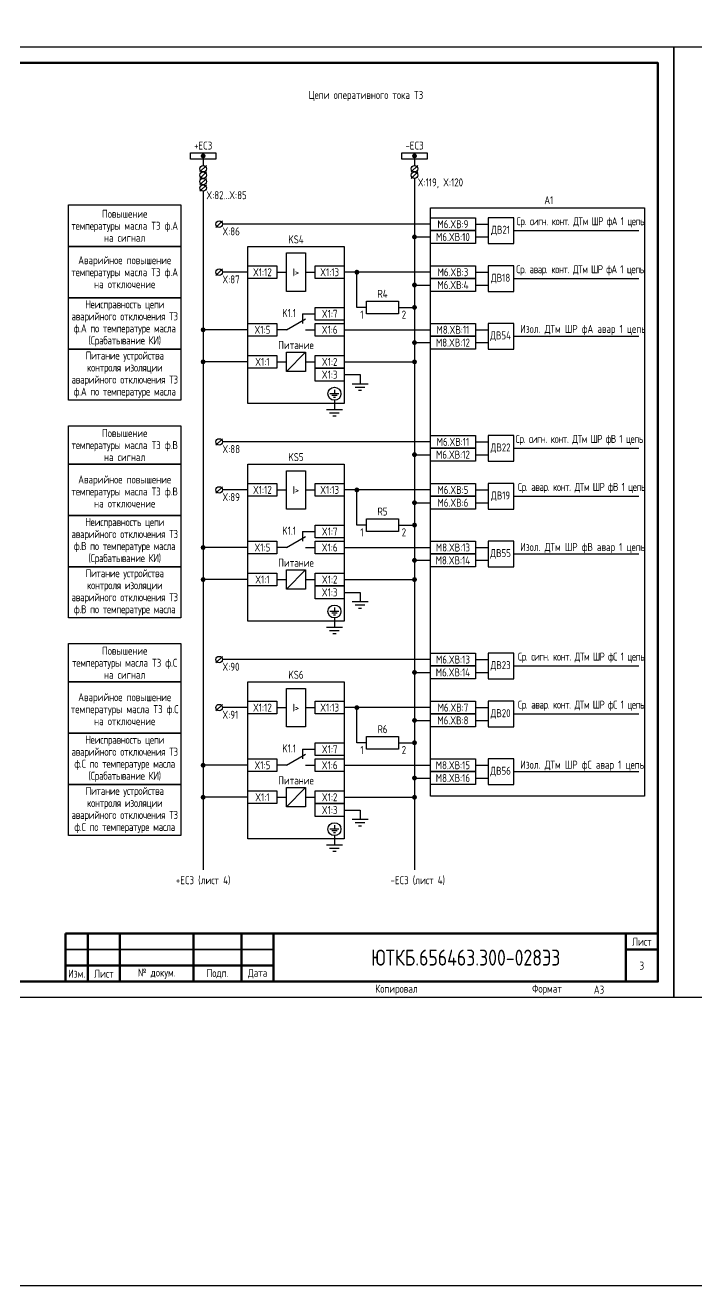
# Model space of a CAD drawing. Header units: millimetres. Extents: x -1117 to 4572, y -90 to 586.
# Drawn here: x 1057.4 to 1267.1, y -90 to 303.8 of the extents above; entities that cross this region are included whole.
import ezdxf

# ---------------------------------------------------------------- set-up
doc = ezdxf.new("R2010")
doc.units = ezdxf.units.MM
doc.styles.add('Gost_type_A', font='GOST_A.TTF')

# ---------------------------------------------------------------- blocks, each defined once
blk = doc.blocks.new('Формат_А3')
blk.add_lwpolyline([(-420, 297), (0, 297), (0, 0), (-420, 0)], close=True)
at = {"lineweight": 50}
blk.add_lwpolyline([(-400, 292), (-5, 292), (-5, 5), (-400, 5)], close=True, dxfattribs=at)
blk = doc.blocks.new('POINT')
at = {"const_width": 0.75}
blk.add_lwpolyline([(-0.375, 0, 1), (0.375, 0, 1)], format="xyb", close=True, dxfattribs=at)
blk = doc.blocks.new('Шинка')
blk.add_lwpolyline([(-4, 1), (4, 1), (4, -1), (-4, -1)], close=True)
blk.add_blockref('POINT', (0, 0))
blk = doc.blocks.new('Штамп малый нижний')
at = {"lineweight": 50}
for points in [[(-185, 15), (-178, 15), (-178, 5), (-185, 5)], [(-178, 15), (-168, 15), (-168, 5), (-178, 5)], [(-168, 15), (-145, 15), (-145, 5), (-168, 5)], [(-145, 15), (-130, 15), (-130, 5), (-145, 5)], [(-130, 15), (-120, 15), (-120, 5), (-130, 5)], [(-120, 15), (-10, 15), (-10, 0), (-120, 0)], [(-10, 15), (0, 15), (0, 10), (-10, 10)], [(-10, 10), (0, 10), (0, 0), (-10, 0)], [(-185, 5), (-178, 5), (-178, 0), (-185, 0)], [(-178, 5), (-168, 5), (-168, 0), (-178, 0)], [(-168, 5), (-145, 5), (-145, 0), (-168, 0)], [(-145, 5), (-130, 5), (-130, 0), (-145, 0)], [(-130, 5), (-120, 5), (-120, 0), (-130, 0)]]:
    blk.add_lwpolyline(points, close=True, dxfattribs=at)
for points in [[(-185, 15), (-178, 15), (-178, 10), (-185, 10)], [(-178, 15), (-168, 15), (-168, 10), (-178, 10)], [(-168, 15), (-145, 15), (-145, 10), (-168, 10)], [(-145, 15), (-130, 15), (-130, 10), (-145, 10)], [(-130, 15), (-120, 15), (-120, 10), (-130, 10)], [(-185, 10), (-178, 10), (-178, 5), (-185, 5)], [(-178, 10), (-168, 10), (-168, 5), (-178, 5)], [(-168, 10), (-145, 10), (-145, 5), (-168, 5)], [(-145, 10), (-130, 10), (-130, 5), (-145, 5)], [(-130, 10), (-120, 10), (-120, 5), (-130, 5)]]:
    blk.add_lwpolyline(points, close=True)
at = {"char_height": 2.5, "style": 'Gost_type_A'}
for s, insert, width, attachment_point in [('Лист', (-5, 12.5), 10, 5), ('№ докум.', (-156.5, 2.5), 23, 5), ('Подп.', (-137.5, 2.5), 15, 5), ('Дата', (-125, 2.5), 10, 5), ('Изм.', (-181.5, 2.5), 7, 5), ('Лист', (-173, 2.5), 10, 5), ('Копировал', (-75, -2.53), 13.1202, 6), ('Формат', (-30, -2.53), 13.1202, 6)]:
    blk.add_mtext(s, dxfattribs=dict(at, insert=insert, width=width, attachment_point=attachment_point))

msp = doc.modelspace()

# ---------------------------------------------------------------- linework, layer by layer
for p, q in [((1114, 259.92), (1112, 257.92)), ((1113, 262.92), (1113, 259.92)), ((1180, 259.92), (1178, 257.92)), ((1179, 262.92), (1179, 259.92)), ((1114, 257.92), (1112, 255.92)), ((1180, 257.92), (1178, 255.92)), ((1114, 255.92), (1112, 253.92)), ((1114, 253.92), (1112, 251.92)), ((1179, 255.92), (1179, 39.97)), ((1113, 251.92), (1113, 39.97)), ((1119, 242.61), (1117, 240.61)), ((1184, 241.61), (1119, 241.61)), ((1198, 241.61), (1202, 241.61)), ((1179, 237.61), (1184, 237.61)), ((1198, 237.61), (1202, 237.61)), ((1210, 239.61), (1249, 239.61)), ((1119, 227.61), (1117, 225.61)), ((1127, 226.61), (1119, 226.61)), ((1136, 226.61), (1139, 226.61)), ((1145, 226.61), (1148, 226.61)), ((1184, 226.61), (1157, 226.61)), ((1161, 215.61), (1161, 226.61)), ((1198, 226.61), (1202, 226.61)), ((1210, 224.61), (1249, 224.61)), ((1179, 222.61), (1184, 222.61)), ((1198, 222.61), (1202, 222.61)), ((1144, 213.61), (1148, 213.61)), ((1144, 213.61), (1144, 210.61)), ((1164, 215.61), (1161, 215.61)), ((1174, 215.61), (1179, 215.61)), ((1139, 208.61), (1145, 212.07)), ((1127, 208.61), (1113, 208.61)), ((1139, 208.61), (1136, 208.61)), ((1145, 208.61), (1148, 208.61)), ((1157, 208.61), (1184, 208.61)), ((1198, 208.61), (1202, 208.61)), ((1210, 206.61), (1249, 206.61)), ((1139, 195.61), (1145, 201.61)), ((1179, 204.61), (1184, 204.61)), ((1198, 204.61), (1202, 204.61)), ((1127, 198.61), (1113, 198.61)), ((1136, 198.61), (1139, 198.61)), ((1145, 198.61), (1148, 198.61)), ((1157, 198.61), (1179, 198.61)), ((1157, 194.61), (1162, 194.61)), ((1119, 174.61), (1117, 172.61)), ((1184, 173.61), (1119, 173.61)), ((1198, 173.61), (1202, 173.61)), ((1179, 169.61), (1184, 169.61)), ((1198, 169.61), (1202, 169.61)), ((1210, 171.61), (1249, 171.61)), ((1119, 159.61), (1117, 157.61)), ((1127, 158.61), (1119, 158.61)), ((1136, 158.61), (1139, 158.61)), ((1145, 158.61), (1148, 158.61)), ((1184, 158.61), (1157, 158.61)), ((1161, 147.61), (1161, 158.61)), ((1198, 158.61), (1202, 158.61)), ((1179, 154.61), (1184, 154.61)), ((1198, 154.61), (1202, 154.61)), ((1210, 156.61), (1249, 156.61)), ((1164, 147.61), (1161, 147.61)), ((1174, 147.61), (1179, 147.61)), ((1139, 140.61), (1145, 144.07)), ((1144, 145.61), (1148, 145.61)), ((1144, 145.61), (1144, 142.61)), ((1127, 140.61), (1113, 140.61)), ((1139, 140.61), (1136, 140.61)), ((1145, 140.61), (1148, 140.61)), ((1157, 140.61), (1184, 140.61)), ((1198, 140.61), (1202, 140.61)), ((1210, 138.61), (1249, 138.61)), ((1179, 136.61), (1184, 136.61)), ((1198, 136.61), (1202, 136.61)), ((1127, 130.61), (1113, 130.61)), ((1136, 130.61), (1139, 130.61)), ((1139, 127.61), (1145, 133.61)), ((1145, 130.61), (1148, 130.61)), ((1157, 130.61), (1179, 130.61)), ((1157, 126.61), (1162, 126.61)), ((1119, 106.61), (1117, 104.61)), ((1184, 105.61), (1119, 105.61)), ((1198, 105.61), (1202, 105.61)), ((1210, 103.61), (1249, 103.61)), ((1179, 101.61), (1184, 101.61)), ((1198, 101.61), (1202, 101.61)), ((1119, 91.61), (1117, 89.61)), ((1127, 90.61), (1119, 90.61)), ((1136, 90.61), (1139, 90.61)), ((1145, 90.61), (1148, 90.61)), ((1184, 90.61), (1157, 90.61)), ((1161, 79.61), (1161, 90.61)), ((1198, 90.61), (1202, 90.61)), ((1210, 88.61), (1249, 88.61)), ((1179, 86.61), (1184, 86.61)), ((1198, 86.61), (1202, 86.61)), ((1164, 79.61), (1161, 79.61)), ((1174, 79.61), (1179, 79.61)), ((1139, 72.61), (1145, 76.07)), ((1144, 77.61), (1148, 77.61)), ((1144, 77.61), (1144, 74.61)), ((1127, 72.61), (1113, 72.61)), ((1139, 72.61), (1136, 72.61)), ((1145, 72.61), (1148, 72.61)), ((1157, 72.61), (1184, 72.61)), ((1198, 72.61), (1202, 72.61)), ((1179, 68.61), (1184, 68.61)), ((1198, 68.61), (1202, 68.61)), ((1210, 70.61), (1249, 70.61)), ((1139, 59.61), (1145, 65.61)), ((1127, 62.61), (1113, 62.61)), ((1136, 62.61), (1139, 62.61)), ((1145, 62.61), (1148, 62.61)), ((1157, 62.61), (1179, 62.61)), ((1157, 58.61), (1162, 58.61))]:
    msp.add_line(p, q)
at = {"ltscale": 4.32}
for p, q in [((1162, 194.61), (1162, 191.61)), ((1154, 189.91), (1154, 188.63)), ((1164.5, 191.61), (1159.5, 191.61)), ((1163.5, 190.61), (1160.5, 190.61)), ((1162.5, 189.61), (1161.5, 189.61)), ((1155.42, 188.63), (1152.58, 188.63)), ((1154.85, 188.06), (1153.15, 188.06)), ((1154.28, 187.49), (1153.72, 187.49)), ((1154, 186.61), (1154, 183.61)), ((1156.5, 183.61), (1151.5, 183.61)), ((1155.5, 182.61), (1152.5, 182.61)), ((1154.5, 181.61), (1153.5, 181.61)), ((1162, 126.61), (1162, 123.61)), ((1164.5, 123.61), (1159.5, 123.61)), ((1163.5, 122.61), (1160.5, 122.61)), ((1155.42, 120.63), (1152.58, 120.63)), ((1154.85, 120.06), (1153.15, 120.06)), ((1154.28, 119.49), (1153.72, 119.49)), ((1154, 121.91), (1154, 120.63)), ((1154, 118.61), (1154, 115.61)), ((1162.5, 121.61), (1161.5, 121.61)), ((1156.5, 115.61), (1151.5, 115.61)), ((1156.5, 115.61), (1151.5, 115.61)), ((1155.5, 114.61), (1152.5, 114.61)), ((1155.5, 114.61), (1152.5, 114.61)), ((1154.5, 113.61), (1153.5, 113.61)), ((1154.5, 113.61), (1153.5, 113.61)), ((1164.5, 55.61), (1159.5, 55.61)), ((1162, 58.61), (1162, 55.61)), ((1155.42, 52.63), (1152.58, 52.63)), ((1154.85, 52.06), (1153.15, 52.06)), ((1154.28, 51.49), (1153.72, 51.49)), ((1154, 53.91), (1154, 52.63)), ((1163.5, 54.61), (1160.5, 54.61)), ((1162.5, 53.61), (1161.5, 53.61)), ((1156.5, 47.61), (1151.5, 47.61)), ((1154, 50.61), (1154, 47.61)), ((1155.5, 46.61), (1152.5, 46.61)), ((1154.5, 45.61), (1153.5, 45.61))]:
    msp.add_line(p, q, dxfattribs=at)
for points in [[(-1117.42, 586), (4572.48, 586), (4572.48, -90), (-1117.42, -90)], [(1106, 234.61), (1071, 234.61), (1071, 247.61), (1106, 247.61)], [(1184, 246.71), (1250.81, 246.71), (1250.81, 62.92), (1184, 62.92)], [(1184, 243.61), (1198, 243.61), (1198, 239.61), (1184, 239.61)], [(1184, 239.61), (1198, 239.61), (1198, 235.61), (1184, 235.61)], [(1106, 218.61), (1071, 218.61), (1071, 234.61), (1106, 234.61)], [(1127, 234.61), (1157, 234.61), (1157, 185.61), (1127, 185.61)], [(1139, 232.61), (1145, 232.61), (1145, 220.61), (1139, 220.61)], [(1127, 228.61), (1136, 228.61), (1136, 224.61), (1127, 224.61)], [(1148, 228.61), (1157, 228.61), (1157, 224.61), (1148, 224.61)], [(1184, 228.61), (1198, 228.61), (1198, 224.61), (1184, 224.61)], [(1184, 224.61), (1198, 224.61), (1198, 220.61), (1184, 220.61)], [(1106, 202.61), (1071, 202.61), (1071, 218.61), (1106, 218.61)], [(1164, 217.61), (1174, 217.61), (1174, 213.61), (1164, 213.61)], [(1148, 215.61), (1157, 215.61), (1157, 211.61), (1148, 211.61)], [(1127, 210.61), (1136, 210.61), (1136, 206.61), (1127, 206.61)], [(1148, 210.61), (1157, 210.61), (1157, 206.61), (1148, 206.61)], [(1184, 210.61), (1198, 210.61), (1198, 206.61), (1184, 206.61)], [(1184, 206.61), (1198, 206.61), (1198, 202.61), (1184, 202.61)], [(1106, 186.61), (1071, 186.61), (1071, 202.61), (1106, 202.61)], [(1139, 201.61), (1145, 201.61), (1145, 195.61), (1139, 195.61)], [(1127, 200.61), (1136, 200.61), (1136, 196.61), (1127, 196.61)], [(1148, 200.61), (1157, 200.61), (1157, 196.61), (1148, 196.61)], [(1148, 196.61), (1157, 196.61), (1157, 192.61), (1148, 192.61)], [(1106, 166.61), (1071, 166.61), (1071, 178.61), (1106, 178.61)], [(1184, 175.61), (1198, 175.61), (1198, 171.61), (1184, 171.61)], [(1184, 171.61), (1198, 171.61), (1198, 167.61), (1184, 167.61)], [(1106, 150.61), (1071, 150.61), (1071, 166.61), (1106, 166.61)], [(1127, 166.61), (1157, 166.61), (1157, 117.61), (1127, 117.61)], [(1139, 164.61), (1145, 164.61), (1145, 152.61), (1139, 152.61)], [(1127, 160.61), (1136, 160.61), (1136, 156.61), (1127, 156.61)], [(1148, 160.61), (1157, 160.61), (1157, 156.61), (1148, 156.61)], [(1184, 160.61), (1198, 160.61), (1198, 156.61), (1184, 156.61)], [(1184, 156.61), (1198, 156.61), (1198, 152.61), (1184, 152.61)], [(1106, 134.61), (1071, 134.61), (1071, 150.61), (1106, 150.61)], [(1148, 147.61), (1157, 147.61), (1157, 143.61), (1148, 143.61)], [(1164, 149.61), (1174, 149.61), (1174, 145.61), (1164, 145.61)], [(1127, 142.61), (1136, 142.61), (1136, 138.61), (1127, 138.61)], [(1148, 142.61), (1157, 142.61), (1157, 138.61), (1148, 138.61)], [(1184, 142.61), (1198, 142.61), (1198, 138.61), (1184, 138.61)], [(1184, 142.61), (1198, 142.61), (1198, 138.61), (1184, 138.61)], [(1184, 138.61), (1198, 138.61), (1198, 134.61), (1184, 134.61)], [(1106, 118.61), (1071, 118.61), (1071, 134.61), (1106, 134.61)], [(1127, 132.61), (1136, 132.61), (1136, 128.61), (1127, 128.61)], [(1139, 133.61), (1145, 133.61), (1145, 127.61), (1139, 127.61)], [(1148, 132.61), (1157, 132.61), (1157, 128.61), (1148, 128.61)], [(1148, 128.61), (1157, 128.61), (1157, 124.61), (1148, 124.61)], [(1106, 98.61), (1071, 98.61), (1071, 110.61), (1106, 110.61)], [(1184, 107.61), (1198, 107.61), (1198, 103.61), (1184, 103.61)], [(1184, 103.61), (1198, 103.61), (1198, 99.61), (1184, 99.61)], [(1106, 82.61), (1071, 82.61), (1071, 98.61), (1106, 98.61)], [(1127, 98.61), (1157, 98.61), (1157, 49.61), (1127, 49.61)], [(1139, 96.61), (1145, 96.61), (1145, 84.61), (1139, 84.61)], [(1127, 92.61), (1136, 92.61), (1136, 88.61), (1127, 88.61)], [(1148, 92.61), (1157, 92.61), (1157, 88.61), (1148, 88.61)], [(1184, 92.61), (1198, 92.61), (1198, 88.61), (1184, 88.61)], [(1184, 88.61), (1198, 88.61), (1198, 84.61), (1184, 84.61)], [(1106, 66.61), (1071, 66.61), (1071, 82.61), (1106, 82.61)], [(1148, 79.61), (1157, 79.61), (1157, 75.61), (1148, 75.61)], [(1164, 81.61), (1174, 81.61), (1174, 77.61), (1164, 77.61)], [(1127, 74.61), (1136, 74.61), (1136, 70.61), (1127, 70.61)], [(1148, 74.61), (1157, 74.61), (1157, 70.61), (1148, 70.61)], [(1184, 74.61), (1198, 74.61), (1198, 70.61), (1184, 70.61)], [(1184, 74.61), (1198, 74.61), (1198, 70.61), (1184, 70.61)], [(1184, 70.61), (1198, 70.61), (1198, 66.61), (1184, 66.61)], [(1106, 50.61), (1071, 50.61), (1071, 66.61), (1106, 66.61)], [(1127, 64.61), (1136, 64.61), (1136, 60.61), (1127, 60.61)], [(1139, 65.61), (1145, 65.61), (1145, 59.61), (1139, 59.61)], [(1148, 64.61), (1157, 64.61), (1157, 60.61), (1148, 60.61)], [(1148, 60.61), (1157, 60.61), (1157, 56.61), (1148, 56.61)]]:
    msp.add_lwpolyline(points, close=True)
at = {"ltscale": 4}
for points in [[(1202, 235.61), (1210, 235.61), (1210, 243.61), (1202, 243.61)], [(1202, 220.61), (1210, 220.61), (1210, 228.61), (1202, 228.61)], [(1202, 202.61), (1210, 202.61), (1210, 210.61), (1202, 210.61)], [(1202, 167.61), (1210, 167.61), (1210, 175.61), (1202, 175.61)], [(1202, 152.61), (1210, 152.61), (1210, 160.61), (1202, 160.61)], [(1202, 134.61), (1210, 134.61), (1210, 142.61), (1202, 142.61)], [(1202, 99.61), (1210, 99.61), (1210, 107.61), (1202, 107.61)], [(1202, 84.61), (1210, 84.61), (1210, 92.61), (1202, 92.61)], [(1202, 66.61), (1210, 66.61), (1210, 74.61), (1202, 74.61)]]:
    msp.add_lwpolyline(points, close=True, dxfattribs=at)
for centre, radius in [((1113, 258.92), 1), ((1179, 258.92), 1), ((1113, 256.92), 1), ((1179, 256.92), 1), ((1113, 254.92), 1), ((1113, 252.92), 1), ((1118, 241.61), 1), ((1118, 226.61), 1), ((1154, 188.63), 2.02), ((1118, 173.61), 1), ((1118, 158.61), 1), ((1154, 120.63), 2.02), ((1118, 105.61), 1), ((1118, 90.61), 1), ((1154, 52.63), 2.02)]:
    msp.add_circle(centre, radius)

# ---------------------------------------------------------------- block references
at = {"color": 1}
for name, p in [('Формат_А3', (1260, 0)), ('Формат_А3', (1680, 0)), ('Штамп малый нижний', (1255, 5))]:
    msp.add_blockref(name, p, dxfattribs=at)
for name, p in [('Шинка', (1113, 262.92)), ('Шинка', (1179, 262.92)), ('POINT', (1179, 237.61)), ('POINT', (1161, 226.61)), ('POINT', (1179, 222.61)), ('POINT', (1179, 215.61)), ('POINT', (1113, 208.61)), ('POINT', (1179, 204.61)), ('POINT', (1113, 198.61)), ('POINT', (1179, 198.61)), ('POINT', (1179, 169.61)), ('POINT', (1161, 158.61)), ('POINT', (1179, 154.61)), ('POINT', (1179, 147.61)), ('POINT', (1113, 140.61)), ('POINT', (1179, 136.61)), ('POINT', (1113, 130.61)), ('POINT', (1179, 130.61)), ('POINT', (1179, 101.61)), ('POINT', (1161, 90.61)), ('POINT', (1179, 86.61)), ('POINT', (1179, 79.61)), ('POINT', (1113, 72.61)), ('POINT', (1179, 68.61)), ('POINT', (1113, 62.61)), ('POINT', (1179, 62.61))]:
    msp.add_blockref(name, p)

# ---------------------------------------------------------------- texts
at = {"lineweight": 25, "insert": (1163.81, 281.64), "char_height": 2.5, "width": 145, "attachment_point": 5, "line_spacing_factor": 0.9, "style": 'Gost_type_A'}
msp.add_mtext('Цепи оперативного тока ТЗ ', dxfattribs=at)
at = {"style": 'Gost_type_A'}
for s, insert, char_height, width, attachment_point in [('+EC3', (1113, 264.92), 2.5, 10, 8), ('-EC3', (1179, 264.92), 2.5, 10, 8), ('M6.XВ:9', (1191, 241.61), 2.5, 14, 5), ('ДВ21', (1205.88, 239.61), 2.5, 7.7588, 5), ('{\\T0.9;Ср. сигн. конт. ДТм ШР фА 1 цепь}', (1210.84, 240.61), 2.5, 39.6324, 7), ('M6.XВ:10', (1191, 237.61), 2.5, 14, 5), ('{\\T0.9;Ср. авар. конт. ДТм ШР фА 1 цепь}', (1210.75, 225.61), 2.5, 39.6143, 7), ('X1:12', (1131.5, 226.61), 2.5, 9.0043, 5), ('I>', (1142, 226.61), 2.5, 6.0044, 5), ('X1:13', (1152.5, 226.61), 2.5, 9.0043, 5), ('M6.XВ:3', (1191, 226.61), 2.5, 14, 5), ('ДВ18', (1205.88, 224.61), 2.5, 7.7588, 5), ('M6.XВ:4', (1191, 222.61), 2.5, 14, 5), ('X1:7', (1152.5, 213.61), 2.5, 9.0043, 5), ('X1:5', (1131.5, 208.61), 2.5, 9.0043, 5), ('X1:6', (1152.5, 208.61), 2.5, 9.0043, 5), ('M8.XВ:11', (1191, 208.61), 2.5, 14, 5), ('Изол. ДТм ШР фА авар 1 цепь', (1212, 206.97), 2.5, 42.7082, 7), ('Питание', (1142, 202.61), 2.5, 12, 8), ('M8.XВ:12', (1191, 204.61), 2.5, 14, 5), ('ДВ54', (1205.88, 206.61), 2.5, 7.7588, 5), ('X1:1', (1131.5, 198.61), 2.5, 9.0043, 5), ('X1:2', (1152.5, 198.61), 2.5, 9.0043, 5), ('X1:3', (1152.5, 194.61), 2.5, 9.0043, 5), ('M6.XВ:11', (1191, 173.61), 2.5, 14, 5), ('{\\T0.9;Ср. сигн. конт. ДТм ШР фВ 1 цепь}', (1210.55, 172.61), 2.5, 41.8923, 7), ('M6.XВ:12', (1191, 169.61), 2.5, 14, 5), ('ДВ22', (1205.88, 171.61), 2.5, 7.7588, 5), ('X1:12', (1131.5, 158.61), 2.5, 9.0043, 5), ('I>', (1142, 158.61), 2.5, 6.0044, 5), ('X1:13', (1152.5, 158.61), 2.5, 9.0043, 5), ('M6.XВ:5', (1191, 158.61), 2.5, 14, 5), ('ДВ19', (1205.88, 156.61), 2.5, 7.7588, 5), ('{\\T0.9;Ср. авар. конт. ДТм ШР фВ 1 цепь}', (1211.28, 157.61), 2.5, 46.288, 7), ('M6.XВ:6', (1191, 154.61), 2.5, 14, 5), ('X1:7', (1152.5, 145.61), 2.5, 9.0043, 5), ('X1:5', (1131.5, 140.61), 2.5, 9.0043, 5), ('X1:6', (1152.5, 140.61), 2.5, 9.0043, 5), ('M8.XВ:13', (1191, 140.61), 2.5, 14, 5), ('Изол. ДТм ШР фВ авар 1 цепь', (1212, 138.85), 2.5, 43.5604, 7), ('M8.XВ:14', (1191, 136.61), 2.5, 14, 5), ('ДВ55', (1205.88, 138.61), 2.5, 7.7588, 5), ('Питание', (1142, 134.61), 2.5, 12, 8), ('X1:1', (1131.5, 130.61), 2.5, 9.0043, 5), ('X1:2', (1152.5, 130.61), 2.5, 9.0043, 5), ('X1:3', (1152.5, 126.61), 2.5, 9.0043, 5), ('M6.XВ:13', (1191, 105.61), 2.5, 14, 5), ('{\\T0.9;Ср. сигн. конт. ДТм ШР фС 1 цепь}', (1211.28, 104.61), 2.5, 46.0438, 7), ('M6.XВ:14', (1191, 101.61), 2.5, 14, 5), ('ДВ23', (1205.88, 103.61), 2.5, 7.7588, 5), ('X1:12', (1131.5, 90.61), 2.5, 9.0043, 5), ('I>', (1142, 90.61), 2.5, 6.0044, 5), ('X1:13', (1152.5, 90.61), 2.5, 9.0043, 5), ('M6.XВ:7', (1191, 90.61), 2.5, 14, 5), ('{\\T0.9;Ср. авар. конт. ДТм ШР фС 1 цепь}', (1211.28, 89.61), 2.5, 46.288, 7), ('M6.XВ:8', (1191, 86.61), 2.5, 14, 5), ('ДВ20', (1205.88, 88.61), 2.5, 7.7588, 5), ('X1:7', (1152.5, 77.61), 2.5, 9.0043, 5), ('X1:5', (1131.5, 72.61), 2.5, 9.0043, 5), ('X1:6', (1152.5, 72.61), 2.5, 9.0043, 5), ('M8.XВ:15', (1191, 72.61), 2.5, 14, 5), ('ДВ56', (1205.88, 70.61), 2.5, 7.7588, 5), ('Изол. ДТм ШР фС авар 1 цепь', (1212, 70.85), 2.5, 43.5604, 7), ('Питание', (1142, 66.61), 2.5, 12, 8), ('M8.XВ:16', (1191, 68.61), 2.5, 14, 5), ('X1:1', (1131.5, 62.61), 2.5, 9.0043, 5), ('X1:2', (1152.5, 62.61), 2.5, 9.0043, 5), ('X1:3', (1152.5, 58.61), 2.5, 9.0043, 5), ('+EC3 (лист 4)', (1113, 35.19), 2.5, 18, 8), ('-EC3 (лист 4)', (1180, 35.19), 2.5, 20, 8), ('ЮТКБ.656463.300-028Э3', (1195, 12.5), 5, 120, 5), ('3', (1250, 10), 2.5, 10, 5), ('A3', (1235, 2.5), 2.5, 20, 4)]:
    msp.add_mtext(s, dxfattribs=dict(at, insert=insert, char_height=char_height, width=width, attachment_point=attachment_point))
at = {"color": 6, "insert": (1180, 255.92), "char_height": 2.5, "width": 16, "attachment_point": 1, "line_spacing_factor": 0.9, "style": 'Gost_type_A'}
msp.add_mtext('X:119, X:120', dxfattribs=at)
at = {"char_height": 2.5, "line_spacing_factor": 0.9, "style": 'Gost_type_A'}
for s, insert, width, attachment_point in [('X:82...X:85', (1114, 251.92), 16, 1), ('A1', (1220.94, 247.85), 73.8762, 8), ('Повышение\\P{\\T0.95;температуры} масла ТЗ ф.А\\Pна сигнал', (1088.5, 241.11), 35, 5), ('X:86', (1119, 240.61), 8, 1), ('KS4', (1142, 235.61), 30, 8), ('Аварийное повышение\\P{\\T0.95;температуры} масла ТЗ ф.А\\Pна отключение', (1088.5, 226.61), 35, 5), ('X:87', (1119, 225.61), 8, 1), ('R4', (1169, 218.61), 10, 8), ('{\\T0.95;Неисправность цепи аварийного отключения ТЗ ф.А по температуре масла (Срабатывание КИ)}', (1088.5, 210.61), 35, 5), ('K1.1', (1142, 212.61), 12, 9), ('{\\T0.9;1}', (1163, 214.61), 5, 3), ('{\\T0.9;2}', (1175, 214.61), 5, 1), ('{\\T0.95;Питание устройства контроля изоляции\\Pаварийного отключения ТЗ ф.А по температуре масла}', (1088.5, 194.61), 35, 5), ('Повышение\\P{\\T0.95;температуры} масла ТЗ ф.В на сигнал', (1088.5, 172.61), 35, 5), ('X:88', (1119, 172.61), 8, 1), ('KS5', (1142, 167.61), 30, 8), ('Аварийное повышение\\P{\\T0.95;температуры} масла ТЗ ф.В\\Pна отключение', (1088.5, 158.11), 35, 5), ('X:89', (1119, 157.61), 8, 1), ('{\\T0.95;Неисправность цепи аварийного отключения ТЗ ф.В по температуре масла (Срабатывание КИ)}', (1088.5, 142.61), 35, 5), ('R5', (1169, 150.61), 10, 8), ('K1.1', (1142, 144.61), 12, 9), ('{\\T0.9;1}', (1163, 146.61), 5, 3), ('{\\T0.9;2}', (1175, 146.61), 5, 1), ('{\\T0.95;Питание устройства контроля изоляции\\Pаварийного отключения ТЗ ф.В по температуре масла}', (1088.5, 126.61), 35, 5), ('Повышение\\P{\\T0.95;температуры} масла ТЗ ф.С на сигнал', (1088.5, 104.61), 35, 5), ('X:90', (1119, 104.61), 8, 1), ('KS6', (1142, 99.61), 30, 8), ('Аварийное повышение\\Pтемпературы масла ТЗ ф.С\\Pна отключение', (1088.5, 90.11), 35, 5), ('X:91', (1119, 89.61), 8, 1), ('R6', (1169, 82.61), 10, 8), ('{\\T0.95;Неисправность цепи аварийного отключения ТЗ ф.С по температуре масла (Срабатывание КИ)}', (1088.5, 74.61), 35, 5), ('K1.1', (1142, 76.61), 12, 9), ('{\\T0.9;1}', (1163, 78.61), 5, 3), ('{\\T0.9;2}', (1175, 78.61), 5, 1), ('{\\T0.95;Питание устройства контроля изоляции\\Pаварийного отключения ТЗ ф.С по температуре масла}', (1088.5, 58.61), 35, 5)]:
    msp.add_mtext(s, dxfattribs=dict(at, insert=insert, width=width, attachment_point=attachment_point))

doc.saveas('drawing.dxf')
